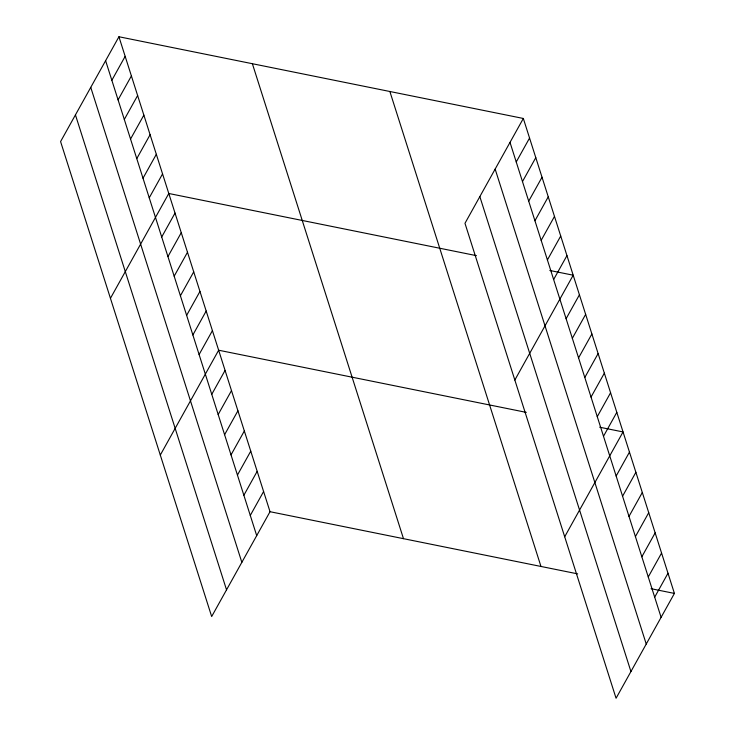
<?xml version="1.0" encoding="UTF-8"?>
<svg xmlns="http://www.w3.org/2000/svg" width="735" height="735" viewBox="0 0 735 735"><rect width="100%" height="100%" fill="white"/><g stroke="black" fill="none" stroke-linecap="round" stroke-linejoin="round"><path stroke-width="1.1" d="M118.932 36.75L60.582 141.579L211.671 616.536L270.021 511.707L118.932 36.75L523.329 118.464L674.418 593.421L616.068 698.25L464.979 223.293L523.329 118.464M111.849 80.271L125.161 56.338M118.078 99.859L131.4 75.935M124.316 119.447L137.629 95.522M130.545 139.044L143.858 115.119M136.774 158.631L150.096 134.707M143.013 178.228L156.325 154.304M149.242 197.816L162.554 173.892M110.443 298.318L168.793 193.489L476.436 255.651M161.709 237.001L175.022 213.076M167.938 256.598L181.26 232.673M174.177 276.185L187.489 252.261M180.406 295.782L193.718 271.849M186.635 315.37L199.957 291.446M192.873 334.958L206.186 311.034M199.102 354.555L212.415 330.631M160.303 455.057L218.653 350.218L526.297 412.381M211.753 394.327L225.075 370.403M218.176 414.522L231.497 390.588M224.598 434.707L237.919 410.782M231.02 454.892L244.342 430.967M237.442 475.076L250.764 451.152M243.864 495.261L257.176 471.337M250.286 515.446L263.599 491.522M516.236 161.976L529.558 138.051M522.475 181.573L535.787 157.648M528.704 201.16L542.026 177.236M534.942 220.757L548.255 196.833M541.171 240.345L554.484 216.421M547.4 259.942L560.722 236.018M553.639 279.53L566.951 255.605M514.84 380.032L573.19 275.202L549.835 270.48M566.097 318.714L579.419 294.79M572.335 338.311L585.648 314.378M578.564 357.899L591.886 333.975M584.803 377.487L598.115 353.563M591.032 397.084L604.345 373.159M597.261 416.671L610.583 392.747M603.499 436.268L616.812 412.344M564.7 536.761L623.05 431.932L599.696 427.219M616.15 476.041L629.463 452.117M622.573 496.226L635.885 472.302M628.995 516.411L642.307 492.487M635.417 536.605L648.729 512.672M641.839 556.79L655.151 532.866M648.261 576.975L661.573 553.051M654.683 597.16L667.996 573.236M270.021 511.707L577.664 573.87M651.063 588.698L674.418 593.421M510.007 142.388L661.105 617.345M495.151 169.087L646.24 644.044M479.836 196.594L630.933 671.551M389.872 91.498L540.969 566.455M252.381 63.715L403.478 538.672M105.61 60.674L256.708 535.631M90.754 87.373L241.843 562.33M75.439 114.88L226.536 589.837"/></g></svg>
